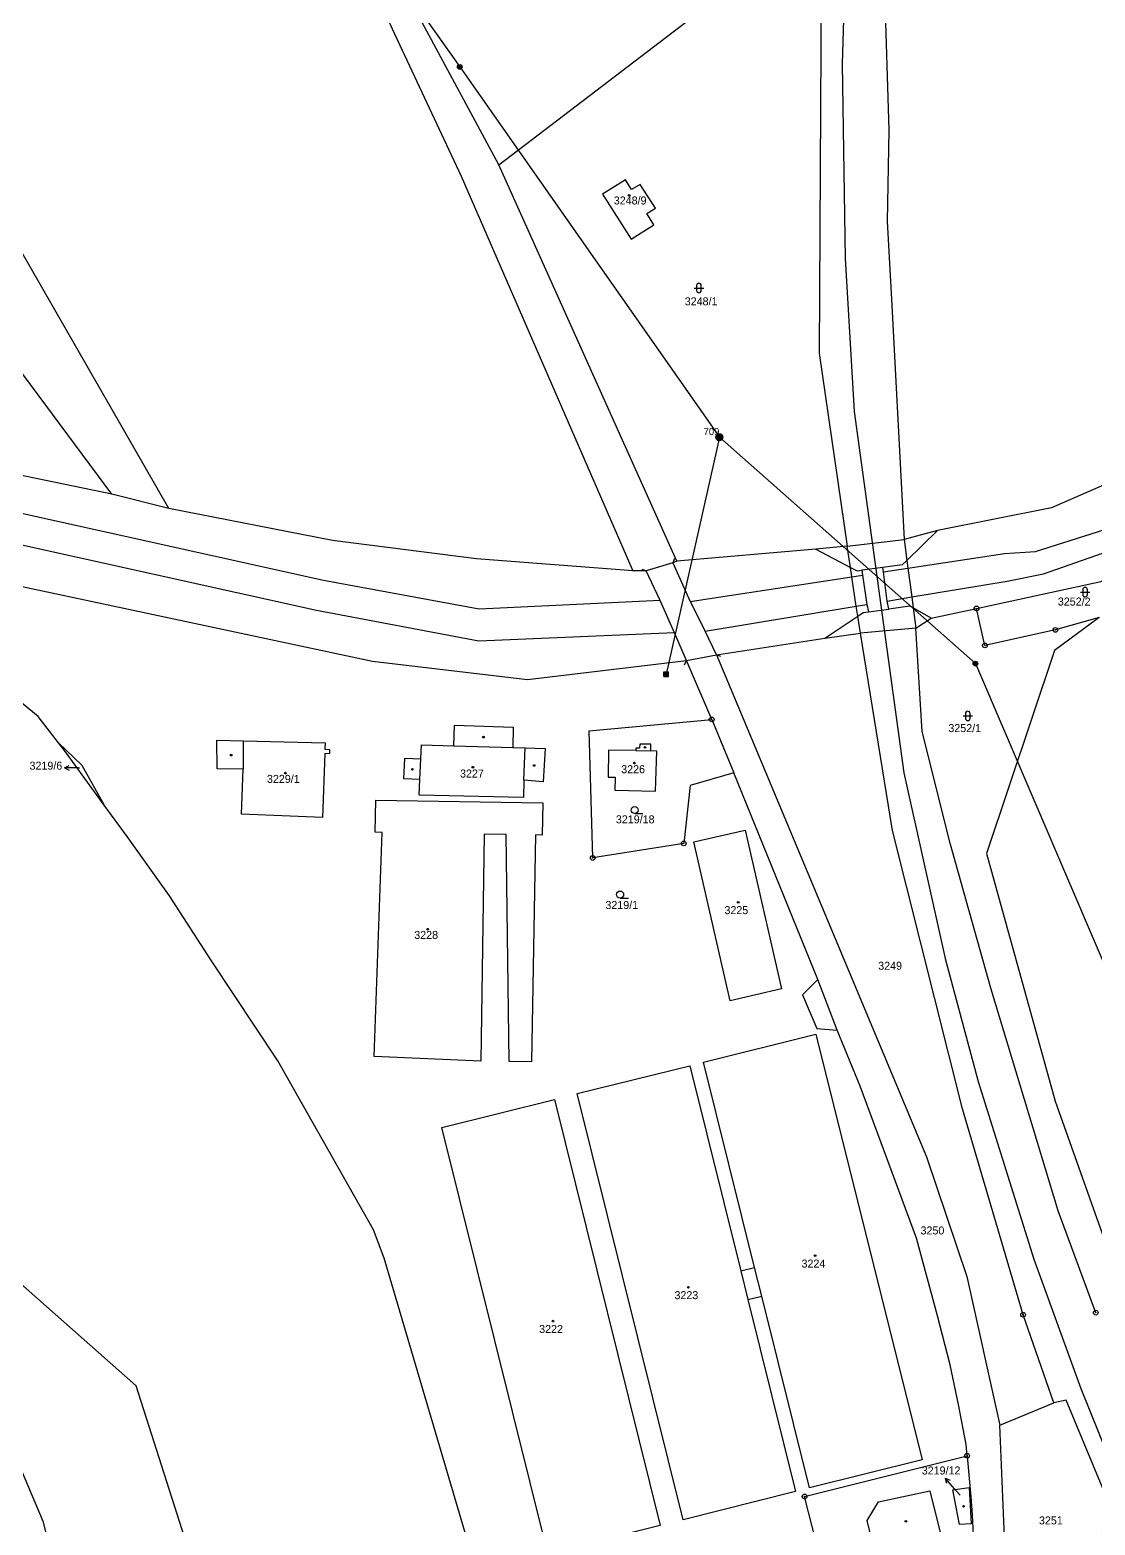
# Model space of a CAD drawing. Extents: x -784124 to -780570, y -980818 to -976926.
# Drawn here: x -781981.5 to -781755.2, y -978457.2 to -978139.5 of the extents above; entities that cross this region are included whole.
import ezdxf
from ezdxf.enums import TextEntityAlignment as Align

# ---------------------------------------------------------------- set-up
doc = ezdxf.new("R2010")
doc.units = 0
doc.header["$LTSCALE"] = 3.138375
doc.header["$MEASUREMENT"] = 0
doc.linetypes.add('2_6_59_2', pattern=[0])
for name, color, linetype in [('101', 1, 'CONTINUOUS'), ('1016', 1, 'CONTINUOUS'), ('1029', 1, 'CONTINUOUS'), ('105', 1, 'CONTINUOUS'), ('18', 1, 'CONTINUOUS'), ('21800', 1, 'CONTINUOUS'), ('21900', 1, 'CONTINUOUS'), ('304', 1, 'CONTINUOUS'), ('316', 1, 'CONTINUOUS'), ('402', 1, 'CONTINUOUS'), ('404', 1, 'CONTINUOUS'), ('420', 1, 'CONTINUOUS'), ('50100', 1, 'CONTINUOUS'), ('601', 1, 'CONTINUOUS'), ('602', 1, 'CONTINUOUS'), ('60502', 1, 'CONTINUOUS')]:
    doc.layers.add(name, color=color, linetype=linetype)

# ---------------------------------------------------------------- blocks, each defined once
blk = doc.blocks.new('4_02$0')
at = {"layer": '404', "color": 255, "linetype": 'Continuous'}
blk.add_circle((-0.01, 0), 0.175, dxfattribs=at)
blk = doc.blocks.new('1029$1')
at = {"layer": '1029', "color": 6, "linetype": 'Continuous'}
for p, q in [((0, 3), (-0.5, 2)), ((0, 0), (0, 3)), ((0, 3), (0.5, 2))]:
    blk.add_line(p, q, dxfattribs=at)
blk = doc.blocks.new('3_04$3')
at = {"layer": '304', "color": 255, "linetype": 'Continuous'}
blk.add_line((0.01, 0), (1.76, 0), dxfattribs=at)
blk.add_circle((0.01, 0.75), 0.75, dxfattribs=at)
blk = doc.blocks.new('3_16$5')
at = {"layer": '316', "color": 255, "linetype": 'Continuous'}
for p, q in [((-1, 1), (1, 1)), ((-0.5, 1.5), (-0.5, 0.5)), ((0.5, 0.5), (0.5, 1.5))]:
    blk.add_line(p, q, dxfattribs=at)
for centre, start, end in [((0, 1.5), 0, 180), ((0, 0.5), 180, 359.9879)]:
    blk.add_arc(centre, 0.5, start, end, dxfattribs=at)
blk = doc.blocks.new('1_01$18')
at = {"layer": '101', "color": 3, "linetype": 'Continuous'}
for radius in [0.75, 0.03]:
    blk.add_circle((0, 0), radius, dxfattribs=at)
blk = doc.blocks.new('6_01$21')
at = {"layer": '601', "color": 255, "linetype": 'Continuous'}
for radius in [0.5, 0.4, 0.3, 0.2, 0.1]:
    blk.add_circle((0, 0), radius, dxfattribs=at)
blk = doc.blocks.new('1_05$19')
at = {"layer": '105', "color": 3, "linetype": 'Continuous'}
for radius in [0.5, 0.0303]:
    blk.add_circle((0, 0), radius, dxfattribs=at)
blk = doc.blocks.new('6_02$22')
at = {"layer": '602', "color": 255, "linetype": 'Continuous'}
for p, q in [((-0.5, 0.5), (0.5, 0.5)), ((-0.5, -0.5), (-0.5, 0.5)), ((-0.5, 0.3), (0.5, 0.3)), ((-0.5, 0.1), (0.5, 0.1)), ((-0.3, -0.5), (-0.3, 0.5)), ((-0.1, -0.5), (-0.1, 0.5)), ((0.1, -0.5), (0.1, 0.5)), ((0.3, -0.5), (0.3, 0.5)), ((0.5, -0.5), (0.5, 0.5)), ((-0.5, -0.1), (0.5, -0.1)), ((-0.5, -0.3), (0.5, -0.3)), ((-0.5, -0.5), (0.5, -0.5))]:
    blk.add_line(p, q, dxfattribs=at)
blk = doc.blocks.new('4_20$20')
at = {"layer": '420', "color": 255, "linetype": 'Continuous'}
blk.add_line((-0.71, -0.71), (0, 0), dxfattribs=at)

msp = doc.modelspace()

# ---------------------------------------------------------------- linework, layer by layer
at = {"layer": '1029', "color": 255, "linetype": 'Continuous'}
for p, q in [((-781971.13, -978296.33), (-781970.94, -978296.33)), ((-781783.83, -978450.87), (-781785.04, -978449.5))]:
    msp.add_line(p, q, dxfattribs=at)
at = {"layer": '21800', "color": 255, "linetype": 'Continuous'}
for p, q in [((-781919.1, -978256.51), (-782029.46, -978232.08)), ((-781920.6, -978262.92), (-782030.66, -978238.49)), ((-781788.65, -978245.9), (-781795.15, -978252.25)), ((-781767.83, -978250.4), (-781751.51, -978245.22)), ((-781814.48, -978249.89), (-781807.14, -978253.74)), ((-781807.82, -978249.26), (-781795.74, -978247.84)), ((-781766.13, -978255.14), (-781749.52, -978249.3)), ((-781844.85, -978252.79), (-781841.18, -978260.98)), ((-781795.15, -978252.25), (-781796.15, -978253.22)), ((-781794.93, -978253.91), (-781774.39, -978250.77)), ((-781774.39, -978250.77), (-781767.83, -978250.4)), ((-781847.58, -978260.78), (-781850.52, -978254.48)), ((-781841.18, -978260.98), (-781806.84, -978255.73)), ((-781807.14, -978253.74), (-781805.71, -978254.49)), ((-781806.84, -978255.73), (-781804.58, -978255.38)), ((-781805.71, -978254.49), (-781804.74, -978254.36)), ((-781800.24, -978253.76), (-781804.74, -978254.36)), ((-781804.74, -978254.36), (-781804.58, -978255.38)), ((-781804.58, -978255.38), (-781803.63, -978261.61)), ((-781796.15, -978253.22), (-781800.24, -978253.76)), ((-781800.12, -978254.7), (-781800.24, -978253.76)), ((-781800.12, -978254.7), (-781794.93, -978253.91)), ((-781799.31, -978260.89), (-781800.12, -978254.7)), ((-781773.82, -978256.66), (-781766.13, -978255.14)), ((-781886.01, -978262.59), (-781919.1, -978256.51)), ((-781794.12, -978260.03), (-781773.82, -978256.66)), ((-781847.58, -978260.78), (-781886.01, -978262.59)), ((-781844.54, -978267.63), (-781847.58, -978260.78)), ((-781841.18, -978260.98), (-781838, -978267.32)), ((-781838, -978267.32), (-781805.88, -978261.98)), ((-781805.88, -978261.98), (-781803.63, -978261.61)), ((-781803.63, -978261.61), (-781803.3, -978263.19)), ((-781803.3, -978263.19), (-781799, -978262.61)), ((-781799.31, -978260.89), (-781794.12, -978260.03)), ((-781799, -978262.61), (-781799.31, -978260.89)), ((-781794.48, -978261.99), (-781799, -978262.61)), ((-781793.81, -978262.37), (-781794.48, -978261.99)), ((-781789.97, -978264.53), (-781793.81, -978262.37)), ((-781886.08, -978269.44), (-781920.6, -978262.92)), ((-781812.54, -978268.76), (-781805.56, -978264.1)), ((-781805.56, -978264.1), (-781804.41, -978263.33)), ((-781804.41, -978263.33), (-781803.3, -978263.19)), ((-781844.54, -978267.63), (-781886.08, -978269.44)), ((-781841.98, -978273.55), (-781844.54, -978267.63)), ((-781835.6, -978272.33), (-781838, -978267.32)), ((-781793.24, -978266.67), (-781805, -978267.75)), ((-781936.14, -978290.59), (-781936.18, -978296.61)), ((-781898.58, -978298.82), (-781898.38, -978294.44)), ((-781891.36, -978291.66), (-781878.88, -978292.02)), ((-781876.5, -978298.96), (-781876.24, -978292.1)), ((-781852.73, -978292.68), (-781849.54, -978292.74)), ((-781814.05, -978341.28), (-781817.33, -978344.6)), ((-781817.33, -978344.6), (-781814.27, -978351.75)), ((-781814.27, -978351.75), (-781809.93, -978352.11)), ((-781830.4, -978403.19), (-781827.49, -978402.48)), ((-781828.93, -978409.32), (-781825.97, -978408.59))]:
    msp.add_line(p, q, dxfattribs=at)
at = {"layer": '21900', "color": 3, "linetype": 'Continuous'}
for p, q in [((-781881.85, -978168.23), (-781822.55, -978122.96)), ((-781844.01, -978252.44), (-781881.85, -978168.23)), ((-781964.02, -978238.18), (-782064.05, -978217.62)), ((-781951.97, -978241.2), (-781964.02, -978238.18)), ((-781778.57, -978270.33), (-781780.35, -978262.45)), ((-781754.3, -978264.37), (-781763.59, -978267.04)), ((-781763.59, -978267.04), (-781778.57, -978270.33)), ((-781841.98, -978273.55), (-781835.6, -978272.33)), ((-781836.61, -978286.06), (-781841.98, -978273.55)), ((-781814.05, -978341.28), (-781831.93, -978297.37)), ((-781775.39, -978436), (-781763.94, -978431.24)), ((-781782.34, -978442.5), (-781782.56, -978440.14))]:
    msp.add_line(p, q, dxfattribs=at)
for points in [[(-781785.04, -977941.48), (-781786.4, -977950.5), (-781786.92, -977975.18), (-781799.93, -978131.04), (-781799, -978160.81), (-781799.35, -978180.28), (-781798.43, -978196.78), (-781795.74, -978247.84)], [(-781881.85, -978168.23), (-781898.59, -978137.04), (-781925.62, -978074.29), (-781931.69, -978051.52), (-781936.34, -978007.37), (-781936.6, -977991.61)], [(-781676.34, -977995.34), (-781676.49, -978000.13), (-781679.9, -978140), (-781682.48, -978156.34), (-781690.9, -978178.6), (-781702.22, -978194.1), (-781739.26, -978230.13), (-781764.42, -978241.11), (-781788.65, -978245.9), (-781795.74, -978247.84)], [(-781941.14, -978019.33), (-781939.67, -978052.71), (-781931.92, -978077.95), (-781904.46, -978139.28), (-781889.81, -978170.65), (-781853.36, -978254.46)], [(-781951.97, -978241.2), (-781983.87, -978185.58), (-782028.27, -978121.55), (-782075.74, -978065.93), (-782082.85, -978049.34), (-782080.99, -978032.57)], [(-781964.02, -978238.18), (-782014.3, -978170.5), (-782041.9, -978136.36), (-782086.57, -978083.19), (-782093.85, -978074.83), (-782102.21, -978065.22)], [(-781822.55, -978122.96), (-781813.38, -978130.18), (-781813.76, -978208.26), (-781807.82, -978249.26)], [(-781851.8, -978172.37), (-781853.61, -978173.46), (-781854.95, -978171.41), (-781859.78, -978174.47), (-781853.75, -978184), (-781848.89, -978180.95), (-781850.4, -978178.55), (-781848.58, -978177.41), (-781851.8, -978172.37)], [(-781853.36, -978254.46), (-781886.59, -978251.94), (-781917.19, -978248.02), (-781951.97, -978241.2)], [(-781780.35, -978262.45), (-781753.97, -978256.74), (-781724.3, -978242.08)], [(-781807.82, -978249.26), (-781814.48, -978249.89), (-781844.01, -978252.44)], [(-781805, -978267.75), (-781805.56, -978264.1), (-781805.88, -978261.98), (-781806.84, -978255.73), (-781807.14, -978253.74), (-781807.82, -978249.26)], [(-781795.74, -978247.84), (-781795.15, -978252.25), (-781794.93, -978253.91), (-781794.12, -978260.03), (-781793.81, -978262.37), (-781793.24, -978266.67)], [(-781975.35, -978291.05), (-781979.69, -978285.43), (-782014.52, -978256.82), (-782013.29, -978253.77), (-782012.42, -978251.58)], [(-782012.42, -978251.58), (-781908.69, -978273.68), (-781875.75, -978277.59), (-781841.98, -978273.55)], [(-781844.01, -978252.44), (-781844.85, -978252.79), (-781850.52, -978254.48), (-781853.36, -978254.46)], [(-781793.24, -978266.67), (-781789.97, -978264.53), (-781780.35, -978262.45)], [(-781754.3, -978264.37), (-781763.8, -978271.42), (-781778.23, -978314.54), (-781763.63, -978367.17), (-781743.67, -978423.43)], [(-781835.6, -978272.33), (-781812.54, -978268.76), (-781805, -978267.75)], [(-781763.94, -978431.24), (-781770.45, -978412.53), (-781783.3, -978368.8), (-781798.21, -978309.65), (-781805, -978267.75)], [(-781755.01, -978412.1), (-781763.02, -978390.47), (-781777.31, -978343.14), (-781785.84, -978312.65), (-781791.88, -978288.59), (-781793.24, -978266.67)], [(-781835.6, -978272.33), (-781790.96, -978379.01), (-781782.42, -978404.38), (-781775.39, -978436)], [(-781891.36, -978291.66), (-781891.23, -978287.28), (-781878.76, -978287.66), (-781878.88, -978292.02)], [(-781831.93, -978297.37), (-781841.2, -978300.1), (-781842.54, -978312.39), (-781861.88, -978315.49), (-781862.66, -978288.46), (-781836.61, -978286.06)], [(-781836.61, -978286.06), (-781835.21, -978289.33), (-781831.93, -978297.37)], [(-781965.65, -978304.26), (-781973.88, -978292.94), (-781975.35, -978291.05)], [(-781975.35, -978291.05), (-781970.42, -978295.8), (-781965.65, -978304.26)], [(-781917.79, -978293.34), (-781918.79, -978293.32), (-781919.29, -978306.88), (-781936.5, -978306.21), (-781936.18, -978296.61), (-781941.64, -978296.53), (-781941.75, -978290.46), (-781936.14, -978290.59), (-781918.74, -978291), (-781918.77, -978292.4), (-781917.77, -978292.43), (-781917.79, -978293.34)], [(-781857.16, -978301.09), (-781848.52, -978301.28), (-781848.29, -978292.76), (-781849.54, -978292.74), (-781849.52, -978291.33), (-781851.9, -978291.29), (-781851.92, -978292.16), (-781852.72, -978292.15), (-781852.73, -978292.68), (-781858.52, -978292.58), (-781858.62, -978298.3), (-781857.1, -978298.33), (-781857.16, -978301.09)], [(-781898.58, -978298.82), (-781901.98, -978298.66), (-781901.8, -978294.28), (-781898.38, -978294.44)], [(-781878.88, -978292.02), (-781876.24, -978292.1), (-781871.97, -978292.22), (-781872.4, -978299.34), (-781876.5, -978298.96), (-781876.6, -978302.64), (-781898.74, -978302.17), (-781898.58, -978298.82)], [(-781898.38, -978294.44), (-781898.24, -978291.46), (-781891.36, -978291.66)], [(-781879.66, -978358.72), (-781880.28, -978310.5), (-781884.92, -978310.42), (-781885.64, -978358.64), (-781908.33, -978357.66), (-781906.64, -978310.05), (-781908.08, -978310.02), (-781907.98, -978303.18), (-781872.49, -978303.79), (-781872.61, -978310.63), (-781874.06, -978310.6), (-781874.88, -978358.8), (-781879.66, -978358.72)], [(-781879.45, -978492.86), (-781884.35, -978474.49), (-781906.2, -978400.54), (-781908.47, -978394.48), (-781928.78, -978358.62), (-781942.9, -978337.34), (-781951.78, -978323.55), (-781960.79, -978310.94), (-781965.65, -978304.26)], [(-781821.77, -978343.29), (-781832.67, -978345.84), (-781840.4, -978312.09), (-781829.49, -978309.59), (-781821.77, -978343.29)], [(-781903.61, -978632.56), (-781898.21, -978617.65), (-781958.87, -978427.65), (-781985.9, -978403.69), (-782029.45, -978337.01), (-782059.99, -978312.13)], [(-781985.13, -978622.01), (-781970.03, -978577.51), (-781964.71, -978555.91), (-781965.88, -978535.93), (-781967.25, -978530.51), (-781973.62, -978476.53), (-781978.53, -978456.58), (-781984.2, -978443.24), (-782006.41, -978407.34), (-782008.57, -978404.18), (-782027.64, -978379), (-782071.96, -978329.91), (-782076.44, -978327.86)], [(-781782.56, -978440.14), (-781784.18, -978431.58), (-781785.92, -978423.19), (-781788.62, -978412.79), (-781793.09, -978396.28), (-781805.05, -978363.97), (-781809.93, -978352.11), (-781814.05, -978341.28)], [(-781791.89, -978443.35), (-781815.8, -978449.35), (-781825.97, -978408.59), (-781827.49, -978402.48), (-781838.36, -978358.9), (-781814.46, -978352.94), (-781791.89, -978443.35)], [(-781830.4, -978403.19), (-781828.93, -978409.32), (-781818.8, -978450.1), (-781842.69, -978456.09), (-781865.2, -978365.53), (-781841.27, -978359.63), (-781830.4, -978403.19)], [(-781870.02, -978366.8), (-781847.54, -978457.3), (-781871.41, -978463.29), (-781893.97, -978372.77), (-781870.02, -978366.8)], [(-781754.51, -978461.3), (-781751.77, -978453.7), (-781761.27, -978430.68), (-781763.94, -978431.24)], [(-781770.88, -978492.31), (-781773.02, -978491.49), (-781773.62, -978478.49), (-781775.39, -978436)], [(-781802.87, -978506.07), (-781803.72, -978502.74), (-781816.86, -978451.15), (-781782.34, -978442.5)], [(-781782.34, -978442.5), (-781781.95, -978446.56), (-781781.58, -978451.24)], [(-781801.72, -978463.67), (-781803.56, -978456.24), (-781801.2, -978452.32), (-781790.25, -978449.94), (-781787.09, -978462.81), (-781792.9, -978464.23), (-781793.61, -978465.46), (-781795.65, -978465.91), (-781796.87, -978465.2), (-781798.55, -978465.56), (-781801.72, -978463.67)], [(-781785.39, -978449.73), (-781781.9, -978449.27), (-781781.45, -978456.99), (-781783.96, -978457.09), (-781785.39, -978449.73)], [(-781781.58, -978451.24), (-781781.28, -978455.06), (-781780.62, -978467.84), (-781780.36, -978478.5), (-781779.98, -978495.95), (-781779.92, -978500.16)]]:
    msp.add_lwpolyline(points, dxfattribs=at)
at = {"layer": '50100', "color": 255, "linetype": 'Continuous'}
for p, q in [((-781806.17, -978061.76), (-781808.88, -978146.76)), ((-781808.88, -978146.76), (-781808.27, -978188.12)), ((-781808.27, -978188.12), (-781806.32, -978220.61)), ((-781806.32, -978220.61), (-781795.77, -978297.4)), ((-781795.77, -978297.4), (-781787.02, -978336.88)), ((-781787.02, -978336.88), (-781780.03, -978362.97)), ((-781780.03, -978362.97), (-781768.18, -978400.76)), ((-781768.18, -978400.76), (-781758.17, -978428.23)), ((-781758.17, -978428.23), (-781748.78, -978451.56))]:
    msp.add_line(p, q, dxfattribs=at)
at = {"layer": '60502', "color": 255, "linetype": '2_6_59_2'}
for p, q in [((-781923.46, -978099.86), (-781890.12, -978147.41)), ((-781890.12, -978147.41), (-781834.98, -978226.09)), ((-781834.98, -978226.09), (-781846.26, -978276.46)), ((-781834.98, -978226.09), (-781780.59, -978274.2)), ((-781780.59, -978274.2), (-781737.38, -978375.14))]:
    msp.add_line(p, q, dxfattribs=at)

# ---------------------------------------------------------------- block references
at = {"layer": '101', "color": 0, "linetype": 'ByBlock'}
msp.add_blockref('1_01$18', (-781834.98, -978226.09), dxfattribs=at)
at = {"layer": '1029', "color": 0, "linetype": 'ByBlock'}
for p, rotation in [((-781971.13, -978296.33), 90), ((-781785.04, -978449.5), 41)]:
    msp.add_blockref('1029$1', p, dxfattribs=dict(at, rotation=rotation))
at = {"layer": '105', "color": 0, "linetype": 'ByBlock'}
for p in [(-781780.35, -978262.45), (-781763.59, -978267.04), (-781778.57, -978270.33), (-781836.61, -978286.06), (-781842.54, -978312.39), (-781861.88, -978315.49), (-781755.01, -978412.1), (-781770.45, -978412.53), (-781782.34, -978442.5), (-781816.86, -978451.15)]:
    msp.add_blockref('1_05$19', p, dxfattribs=at)
at = {"layer": '304', "color": 0, "linetype": 'ByBlock'}
for p in [(-781852.98, -978306.06), (-781856.07, -978324.01)]:
    msp.add_blockref('3_04$3', p, dxfattribs=at)
at = {"layer": '316', "color": 0, "linetype": 'ByBlock'}
for p in [(-781839.31, -978195.38), (-781757.27, -978259.99), (-781782.21, -978286.31)]:
    msp.add_blockref('3_16$5', p, dxfattribs=at)
at = {"layer": '402', "color": 0, "linetype": 'ByBlock'}
for p in [(-781885.08, -978289.81), (-781938.67, -978293.64), (-781850.75, -978292.01), (-781900.19, -978296.65), (-781874.32, -978295.84)]:
    msp.add_blockref('4_02$0', p, dxfattribs=at)
at = {"layer": '404', "color": 0, "linetype": 'ByBlock'}
for p in [(-781854.12, -978174.68), (-781927.17, -978297.46), (-781887.34, -978296.21), (-781853.03, -978295.34), (-781830.97, -978324.9), (-781896.95, -978330.63), (-781814.63, -978400), (-781841.55, -978406.71), (-781870.3, -978413.9), (-781783.08, -978453.25), (-781795.35, -978456.43)]:
    msp.add_blockref('4_02$0', p, dxfattribs=at)
at = {"layer": '420', "color": 0, "linetype": 'ByBlock'}
for p, rotation in [((-781844.85, -978252.79), 206), ((-781850.52, -978254.48), 295), ((-781835.6, -978272.33), 114), ((-781841.98, -978273.55), 23)]:
    msp.add_blockref('4_20$20', p, dxfattribs=dict(at, rotation=rotation))
at = {"layer": '601', "color": 0, "linetype": 'ByBlock'}
for p in [(-781890.12, -978147.41), (-781780.59, -978274.2)]:
    msp.add_blockref('6_01$21', p, dxfattribs=at)
at = {"layer": '602', "color": 0, "linetype": 'ByBlock'}
for p in [(-781834.98, -978226.09), (-781846.26, -978276.46)]:
    msp.add_blockref('6_02$22', p, dxfattribs=at)

# ---------------------------------------------------------------- texts
at = {"layer": '1016', "color": 174, "linetype": 'Continuous'}
msp.add_text('709', height=1.5, dxfattribs=at).set_placement((-781834.98, -978226.09), align=Align.BOTTOM_RIGHT)
at = {"layer": '18', "color": 255, "linetype": 'Continuous'}
for s, p in [('3248/9', (-781853.93, -978177.14)), ('3248/1', (-781838.86, -978198.58)), ('3219/18', (-781852.85, -978308.64)), ('3228', (-781897.27, -978333.2)), ('3219/12', (-781787.87, -978446.99)), ('3251', (-781764.55, -978457.6))]:
    msp.add_text(s, height=1.7, dxfattribs=at).set_placement(p, align=Align.BOTTOM_CENTER)
for s, p in [('3252/2', (-781763.07, -978262.36)), ('3252/1', (-781786.33, -978289.25)), ('3219/6', (-781981.53, -978297.24)), ('3227', (-781890.07, -978298.9)), ('3226', (-781855.83, -978297.99)), ('3229/1', (-781931.09, -978300.04)), ('3219/1', (-781859.19, -978326.84)), ('3225', (-781833.9, -978327.93)), ('3249', (-781801.23, -978339.75)), ('3250', (-781792.24, -978395.99)), ('3224', (-781817.52, -978403.03)), ('3223', (-781844.52, -978409.74)), ('3222', (-781873.26, -978416.93))]:
    msp.add_text(s, height=1.7, dxfattribs=at).set_placement(p, align=Align.BOTTOM_LEFT)

doc.saveas('drawing.dxf')
